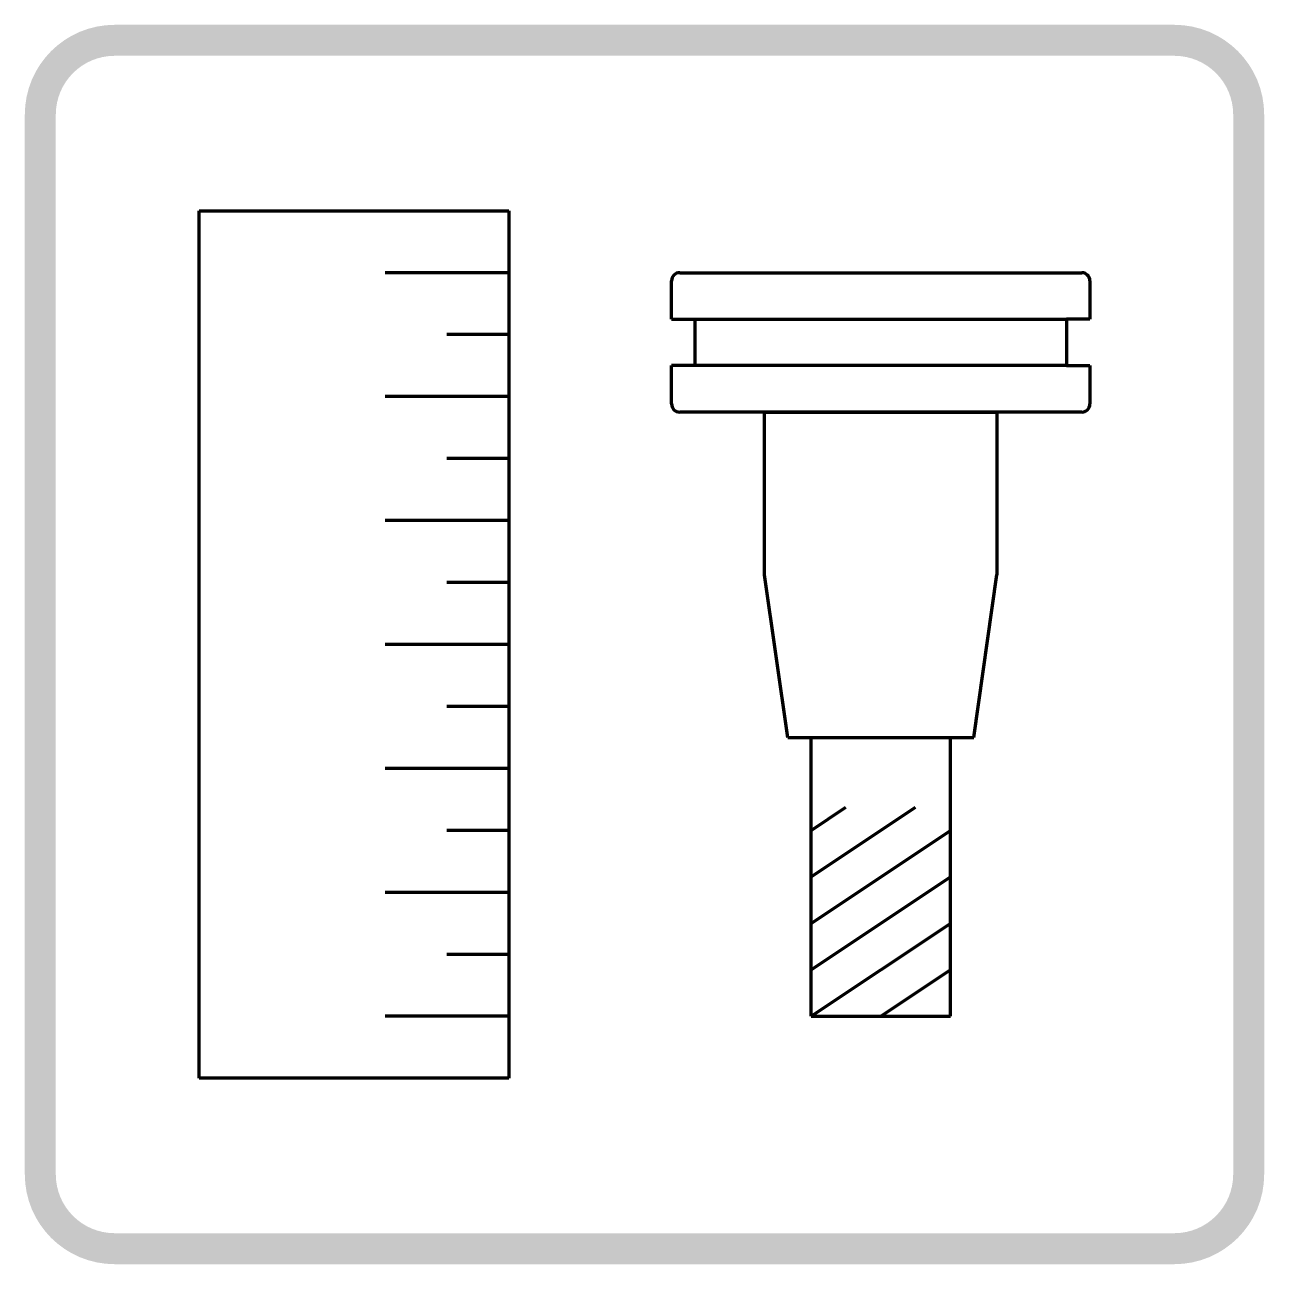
# Model space of a CAD drawing. Header units: millimetres. Extents: x -100 to 100, y -100 to 100.
import ezdxf

# ---------------------------------------------------------------- set-up
doc = ezdxf.new("R2010")
doc.units = ezdxf.units.MM
doc.layers.get('0').update_dxf_attribs({"color": 178, "lineweight": 25, "true_color": 0x000000})

msp = doc.modelspace()

# ---------------------------------------------------------------- hatches: boundary and pattern name
h = msp.add_hatch(color=256)
edge = h.paths.add_edge_path(flags=0)
edge.add_line((100, -85.5), (100, 85.5))
edge.add_arc((85.5, 85.5), 14.5, 0, 90)
edge.add_line((85.5, 100), (-85.5, 100))
edge.add_arc((-85.5, 85.5), 14.5, 90, 180)
edge.add_line((-100, 85.5), (-100, -85.5))
edge.add_arc((-85.5, -85.5), 14.5, 180, 270)
edge.add_line((-85.5, -100), (85.5, -100))
edge.add_arc((85.5, -85.5), 14.5, 270, 360)
edge = h.paths.add_edge_path(flags=0)
edge.add_arc((-85.5, 85.5), 9.5, 90, 180)
edge.add_line((-95, 85.5), (-95, -85.5))
edge.add_arc((-85.5, -85.5), 9.5, 180, 270)
edge.add_line((-85.5, -95), (85.5, -95))
edge.add_arc((85.5, -85.5), 9.5, 270, 360)
edge.add_line((95, -85.5), (95, 85.5))
edge.add_arc((85.5, 85.5), 9.5, 0, 90)
edge.add_line((85.5, 95), (-85.5, 95))

# ---------------------------------------------------------------- linework, layer by layer
at = {"lineweight": 200}
for p, q in [((-71.875, -70), (-71.875, 70)), ((-71.875, 70), (-61.875, 70)), ((-61.875, 70), (-21.875, 70)), ((-21.875, 70), (-21.875, -70)), ((-21.875, 60), (-41.875, 60)), ((4.375, 52.5), (4.375, 58.6875)), ((5.6875, 60), (70.5625, 60)), ((71.875, 58.6875), (71.875, 52.5)), ((4.375, 52.5), (8.125, 52.5)), ((8.125, 52.5), (8.125, 45)), ((8.125, 52.5), (68.125, 52.5)), ((71.875, 52.5), (68.125, 52.5)), ((68.125, 52.5), (68.125, 45)), ((-21.875, 50), (-31.875, 50)), ((4.375, 38.8125), (4.375, 45)), ((8.125, 45), (4.375, 45)), ((68.125, 45), (8.125, 45)), ((68.125, 45), (71.875, 45)), ((71.875, 45), (71.875, 38.8125)), ((-21.875, 40), (-41.875, 40)), ((70.5625, 37.5), (5.6875, 37.5)), ((19.375, 11.25), (19.375, 37.5)), ((19.375, 37.5), (56.875, 37.5)), ((56.875, 37.5), (56.875, 11.25)), ((-21.875, 30), (-31.875, 30)), ((-21.875, 20), (-41.875, 20)), ((23.125, -15), (19.375, 11.25)), ((53.125, -15), (56.875, 11.25)), ((-21.875, 10), (-31.875, 10)), ((-21.875, 0), (-41.875, 0)), ((-21.875, -10), (-31.875, -10)), ((23.125, -15), (53.125, -15)), ((26.875, -26.25), (26.875, -15)), ((49.375, -26.25), (49.375, -15)), ((-21.875, -20), (-41.875, -20)), ((26.875, -30), (32.5, -26.25)), ((26.875, -37.5), (43.75, -26.25)), ((26.875, -60), (26.875, -26.25)), ((49.375, -60), (49.375, -26.25)), ((-21.875, -30), (-31.875, -30)), ((26.875, -45), (49.375, -30)), ((26.875, -52.5), (49.375, -37.5)), ((-21.875, -40), (-41.875, -40)), ((26.875, -60), (49.375, -45)), ((-21.875, -50), (-31.875, -50)), ((38.125, -60), (49.375, -52.5)), ((-21.875, -60), (-41.875, -60)), ((26.875, -60), (49.375, -60)), ((-61.875, -70), (-71.875, -70)), ((-21.875, -70), (-61.875, -70))]:
    msp.add_line(p, q, dxfattribs=at)
for centre, start, end in [((5.6875, 58.6875), 90, 180), ((70.5625, 58.6875), 0, 90), ((5.6875, 38.8125), 180, 270), ((70.5625, 38.8125), 270, 0)]:
    msp.add_arc(centre, 1.3125, start, end, dxfattribs=at)

doc.saveas('drawing.dxf')
